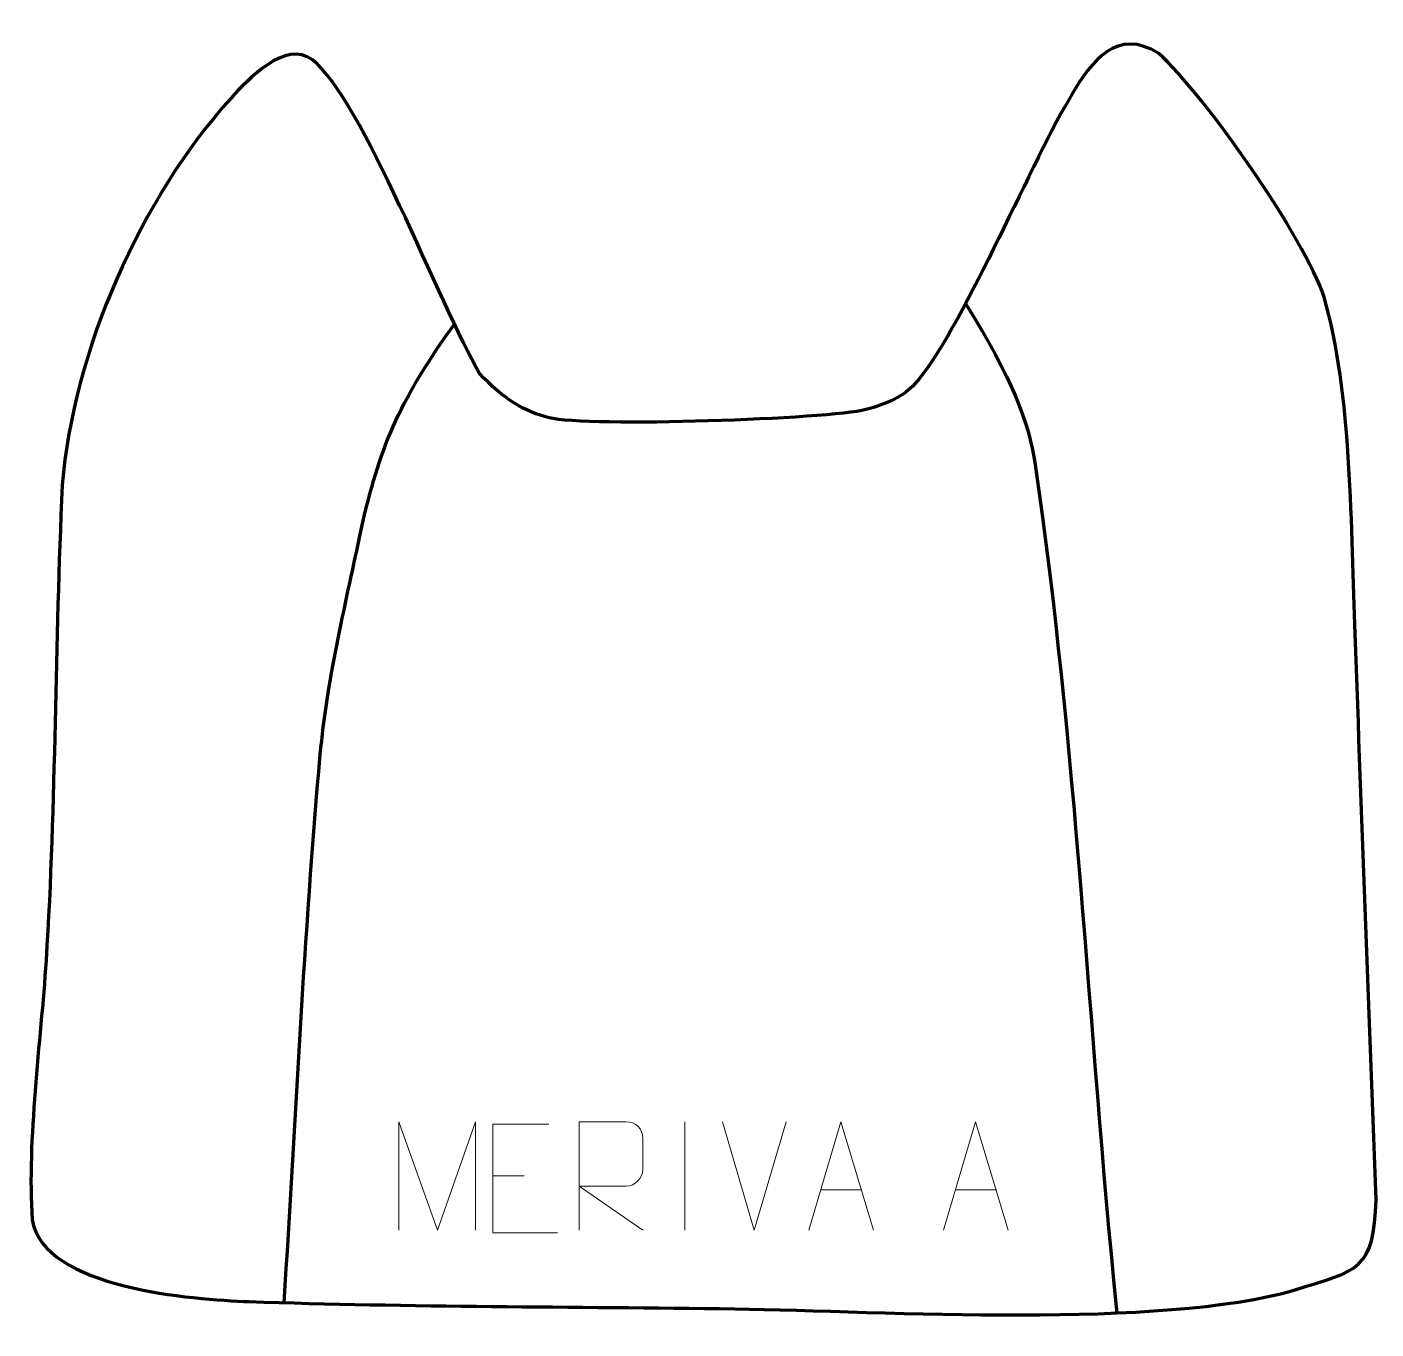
# Model space of a CAD drawing. Header units: millimetres. Extents: x 1029 to 1339, y 293 to 593.
import ezdxf

# ---------------------------------------------------------------- set-up
doc = ezdxf.new("R2010")
doc.units = ezdxf.units.MM
doc.header["$MEASUREMENT"] = 0
doc.layers.add('layer 2', color=7, linetype='Continuous')
doc.layers.add('layer 3', color=7, linetype='Continuous')

msp = doc.modelspace()

# ---------------------------------------------------------------- linework, layer by layer
at = {"layer": 'layer 2', "color": 142, "lineweight": 158}
for points, knots in [([(1244.7948, 529.2348), (1255.6276, 511.7138), (1259.2736, 502.3627), (1260.7865, 492.1286), (1260.7865, 492.1286), (1270.2502, 428.106), (1272.9487, 362.7408), (1279.4601, 298.3168), (1279.4601, 298.3168), (1279.4601, 298.3168), (1279.6109, 296.8248), (1279.6109, 296.8248)], [0, 0, 0, 0, 0.25, 0.25, 0.25, 0.25, 0.5, 0.5, 0.5, 0.5, 1, 1, 1, 1]), ([(1087.9339, 299.1974), (1090.6802, 341.308), (1092.476, 383.4412), (1096.2723, 425.4822), (1096.2723, 425.4822), (1097.7926, 442.0588), (1101.8412, 459.0732), (1105.2995, 475.3729), (1105.2995, 475.3729), (1109.3806, 494.6843), (1113.7822, 505.352), (1125.0842, 521.6437), (1125.0842, 521.6437), (1125.0842, 521.6437), (1127.1406, 524.5362), (1127.1406, 524.5362)], [0, 0, 0, 0, 0.2, 0.2, 0.2, 0.2, 0.4, 0.4, 0.4, 0.4, 0.6, 0.6, 0.6, 0.6, 1, 1, 1, 1])]:
    msp.add_open_spline(points, degree=3, knots=knots, dxfattribs=at)
at = {"layer": 'layer 2', "color": 250, "lineweight": 9}
for points, knots in [([(1114.3237, 315.9115), (1114.3237, 315.9115), (1114.3237, 340.8694), (1114.3237, 340.8694), (1114.3237, 340.8694), (1114.3237, 340.8694), (1123.2488, 315.9115), (1123.2488, 315.9115), (1123.2488, 315.9115), (1123.2488, 315.9115), (1132.0087, 340.8689), (1132.0087, 340.8689), (1132.0087, 340.8689), (1132.0087, 340.8689), (1132.0087, 315.9115), (1132.0087, 315.9115)], [0, 0, 0, 0, 0.2, 0.2, 0.2, 0.2, 0.4, 0.4, 0.4, 0.4, 0.6, 0.6, 0.6, 0.6, 1, 1, 1, 1]), ([(1148.872, 340.2701), (1148.872, 340.2701), (1135.9981, 340.2701), (1135.9981, 340.2701), (1135.9981, 340.2701), (1135.9981, 340.2701), (1135.9981, 315.3165), (1135.9981, 315.3165), (1135.9981, 315.3165), (1135.9981, 315.3165), (1150.8639, 315.3165), (1150.8639, 315.3165)], [0, 0, 0, 0, 0.25, 0.25, 0.25, 0.25, 0.5, 0.5, 0.5, 0.5, 1, 1, 1, 1]), ([(1155.8342, 315.9137), (1155.8342, 315.9137), (1155.8342, 340.8672), (1155.8342, 340.8672), (1155.8342, 340.8672), (1159.429, 340.8672), (1163.0245, 340.8672), (1166.6197, 340.8672), (1166.6197, 340.8672), (1168.945, 340.8295), (1170.5023, 339.3395), (1170.4982, 336.9731), (1170.4982, 336.9731), (1170.4978, 334.9376), (1170.4978, 331.8782), (1170.4982, 329.8422), (1170.4982, 329.8422), (1170.4917, 327.9667), (1168.6794, 326.0249), (1166.6699, 326.0058), (1166.6699, 326.0058), (1166.6699, 326.0058), (1155.8342, 326.0058), (1155.8342, 326.0058), (1155.8342, 326.0058), (1155.8342, 326.0058), (1170.4889, 315.9137), (1170.4889, 315.9137)], [0, 0, 0, 0, 0.125, 0.125, 0.125, 0.125, 0.25, 0.25, 0.25, 0.25, 0.375, 0.375, 0.375, 0.375, 0.5, 0.5, 0.5, 0.5, 0.625, 0.625, 0.625, 0.625, 0.75, 0.75, 0.75, 0.75, 1, 1, 1, 1]), ([(1208.6957, 315.9137), (1208.6957, 315.9137), (1216.0667, 340.8672), (1216.0667, 340.8672), (1216.0667, 340.8672), (1216.0667, 340.8672), (1223.6366, 315.9137), (1223.6366, 315.9137)], [0, 0, 0, 0, 0.33333333, 0.33333333, 0.33333333, 0.33333333, 1, 1, 1, 1]), ([(1239.6956, 315.9137), (1239.6956, 315.9137), (1247.0666, 340.8672), (1247.0666, 340.8672), (1247.0666, 340.8672), (1247.0666, 340.8672), (1254.6365, 315.9137), (1254.6365, 315.9137)], [0, 0, 0, 0, 0.33333333, 0.33333333, 0.33333333, 0.33333333, 1, 1, 1, 1])]:
    msp.add_open_spline(points, degree=3, knots=knots, dxfattribs=at)
for points in [[(1180.1662, 340.8775), (1180.1662, 340.8775), (1180.1662, 315.9034), (1180.1662, 315.9034)], [(1196.1662, 315.9136), (1196.1662, 315.9136), (1188.8444, 340.8672), (1188.8444, 340.8672)], [(1203.4881, 340.8672), (1203.4881, 340.8672), (1196.1663, 315.9136), (1196.1663, 315.9136)], [(1135.9981, 328.3904), (1135.9981, 328.3904), (1143.1662, 328.3904), (1143.1662, 328.3904)], [(1211.4183, 325.1631), (1211.4183, 325.1631), (1220.914, 325.1631), (1220.914, 325.1631)], [(1242.4182, 325.1631), (1242.4182, 325.1631), (1251.9139, 325.1631), (1251.9139, 325.1631)]]:
    msp.add_open_spline(points, degree=3, dxfattribs=at)
at = {"layer": 'layer 3', "color": 242, "lineweight": 158}
msp.add_open_spline([(1132.9112, 513.1433), (1138.381, 507.2188), (1143.5586, 504.2992), (1148.9142, 502.9531), (1148.9142, 502.9531), (1157.8719, 500.7017), (1213.4121, 502.6415), (1221.855, 504.8432), (1221.855, 504.8432), (1226.6943, 506.1052), (1230.7139, 507.9812), (1233.1308, 510.7425), (1233.1308, 510.7425), (1243.814, 522.948), (1258.9519, 559.7687), (1268.6034, 576.3134), (1268.6034, 576.3134), (1268.6034, 576.3134), (1269.3177, 577.5379), (1269.3177, 577.5379), (1269.3177, 577.5379), (1273.7458, 585.0435), (1279.736, 592.9461), (1289.2787, 586.8187), (1289.2787, 586.8187), (1299.6613, 577.5401), (1323.145, 544.0033), (1327.3036, 530.7051), (1327.3036, 530.7051), (1333.7164, 509.3846), (1333.6085, 476.1408), (1334.4516, 453.2223), (1334.4516, 453.2223), (1336.0441, 409.8031), (1337.6786, 366.385), (1339.2714, 322.9666), (1339.2714, 322.9666), (1338.7802, 306.5771), (1335.3089, 306.7526), (1320.6562, 302.1542), (1320.6562, 302.1542), (1289.6119, 293.1298), (1226.2183, 297.2481), (1191.6524, 297.771), (1191.6524, 297.771), (1154.5303, 298.3161), (1116.8597, 298.1679), (1079.8171, 299.4574), (1079.8171, 299.4574), (1067.2149, 299.8962), (1032.4468, 302.4072), (1029.9408, 318.3422), (1029.9408, 318.3422), (1028.7535, 336.6773), (1031.8926, 359.2354), (1033.1547, 378.0022), (1033.1547, 378.0022), (1035.4356, 414.5943), (1035.1587, 450.9354), (1036.8612, 487.4062), (1036.8612, 487.4062), (1039.4126, 518.5044), (1054.8868, 553.4264), (1075.7266, 576.5875), (1075.7266, 576.5875), (1079.5334, 580.8183), (1088.3319, 590.0948), (1094.439, 585.3708), (1094.439, 585.3708), (1105.7739, 576.6031), (1123.8615, 528.8626), (1132.9112, 513.1433)], degree=3, knots=[0, 0, 0, 0, 0.05263158, 0.05263158, 0.05263158, 0.05263158, 0.10526316, 0.10526316, 0.10526316, 0.10526316, 0.15789474, 0.15789474, 0.15789474, 0.15789474, 0.21052632, 0.21052632, 0.21052632, 0.21052632, 0.26315789, 0.26315789, 0.26315789, 0.26315789, 0.31578947, 0.31578947, 0.31578947, 0.31578947, 0.36842105, 0.36842105, 0.36842105, 0.36842105, 0.42105263, 0.42105263, 0.42105263, 0.42105263, 0.47368421, 0.47368421, 0.47368421, 0.47368421, 0.52631579, 0.52631579, 0.52631579, 0.52631579, 0.57894737, 0.57894737, 0.57894737, 0.57894737, 0.63157895, 0.63157895, 0.63157895, 0.63157895, 0.68421053, 0.68421053, 0.68421053, 0.68421053, 0.73684211, 0.73684211, 0.73684211, 0.73684211, 0.78947368, 0.78947368, 0.78947368, 0.78947368, 0.84210526, 0.84210526, 0.84210526, 0.84210526, 0.89473684, 0.89473684, 0.89473684, 0.89473684, 1, 1, 1, 1], dxfattribs=at)

doc.saveas('drawing.dxf')
